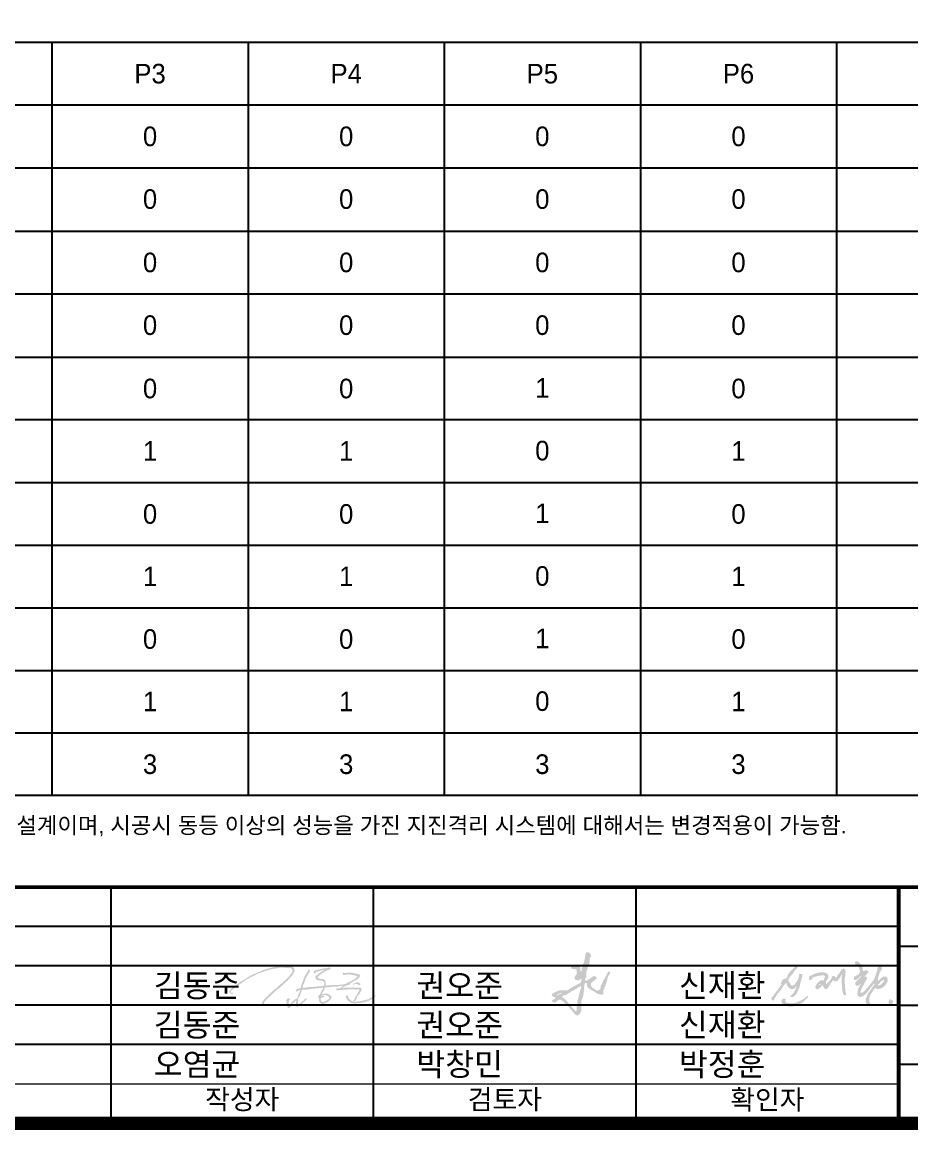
# Model space of a CAD drawing. Header units: feet. Extents: x 0 to 869311, y 0 to 616339.
# Drawn here: x 476236 to 612157, y 39075 to 208624 of the extents above; entities that cross this region are included whole.
import ezdxf
from ezdxf.enums import TextEntityAlignment as Align

# ---------------------------------------------------------------- set-up
doc = ezdxf.new("R2010")
doc.units = ezdxf.units.FT
doc.header["$LTSCALE"] = 5500
doc.header["$MEASUREMENT"] = 0
for name, color, linetype in [('CS-TABL-LIN1', 4, 'CONTINUOUS'), ('CS-TABL-LIN2', 1, 'CONTINUOUS'), ('CS-TABL-TEX2', 3, 'CONTINUOUS'), ('CX-BORD', 7, 'CONTINUOUS'), ('CX-BORD-LIN1', 4, 'CONTINUOUS'), ('CX-BORD-LIN2', 3, 'CONTINUOUS'), ('CX-BORD-TEX2', 7, 'CONTINUOUS'), ('CX-BORD-TEX3', 6, 'CONTINUOUS')]:
    doc.layers.add(name, color=color, linetype=linetype)
doc.styles.add('A_STANDARD', font='')
doc.styles.add('TB_TEXT', font='')
doc.styles.add('TB_WBTXT', font='')
doc.styles.add('TB_WMTXT', font='')
doc.styles.get('A_STANDARD').set_extended_font_data('Dotum')
doc.styles.get('TB_TEXT').set_extended_font_data('Dotum')
doc.styles.get('TB_WBTXT').set_extended_font_data('Dotum')
doc.styles.get('TB_WMTXT').set_extended_font_data('Dotum')

# ---------------------------------------------------------------- blocks, each defined once
blk = doc.blocks.new('CXBLKA1-KHC_C3')
at = {"layer": 'CX-BORD-TEX2'}
h = blk.add_hatch(color=256, dxfattribs=at)
h.paths.add_polyline_path([(1744.9, 129.4), (1744.51, 129.04), (1744.48, 128.8), (1744.83, 128.43), (1745.25, 128.17), (1745.56, 128.02), (1745.9, 127.73), (1746.43, 127.21), (1746.96, 126.7), (1747.24, 126.29), (1747.57, 125.79), (1748.2, 124.82), (1748.7, 124.45), (1749.23, 123.93), (1749.73, 123.31), (1750.06, 122.99), (1750.45, 122.53), (1750.85, 122.13), (1751, 121.87), (1751.28, 121.74), (1751.61, 121.69), (1751.72, 121.98), (1751.76, 122.53), (1751.72, 123.14), (1751.79, 123.69), (1751.94, 124.15), (1752.16, 124.5), (1752.24, 124.98), (1752.18, 126.24), (1752.18, 126.81), (1752.4, 127.62), (1752.64, 128.35), (1752.88, 129.35), (1752.97, 129.81), (1753.42, 131.47), (1753.58, 132.17), (1753.73, 132.83), (1753.89, 133.14), (1753.93, 133.84), (1753.94, 134.05), (1753.76, 134.23), (1753.26, 133.98), (1752.65, 133.61), (1751.98, 133.18), (1751.37, 132.72), (1750.82, 132.48), (1750.42, 132.17), (1750.03, 131.97), (1749.35, 131.73), (1748.84, 131.42), (1747.91, 130.75), (1747.65, 130.61), (1747.15, 130.36), (1746.59, 129.95), (1746.37, 129.83), (1745.54, 129.68), (1745.39, 129.61)], flags=16)
h.paths.add_polyline_path([(1743.28, 130.58), (1742.92, 130.42), (1742.36, 130.33), (1742.08, 129.99), (1742.09, 129.65), (1742.12, 129.49), (1742.68, 129.89), (1743.02, 130.17), (1743.47, 130.23), (1743.67, 130.31), (1743.92, 130.47), (1744.08, 130.54), (1744.33, 130.67), (1744.48, 130.83), (1744.09, 130.76), (1743.83, 130.73), (1743.65, 130.73), (1743.49, 130.69)], flags=16)
h.paths.add_polyline_path([(1743.76, 127.35), (1743.31, 127.53), (1742.63, 127.34), (1742.1, 126.9), (1741.51, 126.33), (1740.73, 125.99), (1740.01, 126.16), (1739.57, 126.53), (1739.41, 126.82), (1739.42, 127.01), (1740.02, 127.42), (1740.37, 127.65), (1740.86, 127.92), (1741.19, 128.24), (1741.21, 128.57), (1740.81, 128.74), (1739.68, 129.11), (1739.4, 129.69), (1739.35, 129.99), (1739.4, 130.31), (1740.18, 130.71), (1741.74, 131.49), (1742.3, 131.81), (1743.21, 132.07), (1743.72, 132.13), (1744.4, 132.11), (1745.34, 132.1), (1746.19, 132.07), (1747.05, 132.07), (1747.3, 132.15), (1748.16, 132.79), (1748.79, 133.21), (1749.5, 133.64), (1751.05, 134.45), (1752.07, 135.04), (1752.78, 135.5), (1753.3, 135.73), (1753.69, 135.82), (1753.96, 136.35), (1754.09, 136.95), (1754.09, 137.7), (1754.04, 137.99), (1753.75, 137.79), (1753.41, 137.47), (1753.09, 137.18), (1752.41, 137.12), (1751.54, 137.3), (1751, 137.53), (1750.86, 137.9), (1750.77, 138.38), (1750.89, 139.14), (1751.67, 140.01), (1751.79, 140.36), (1751.88, 140.79), (1751.84, 141.54), (1751.75, 142.5), (1751.51, 142.66), (1750.68, 142.69), (1749.38, 142.85), (1749, 143.51), (1749.02, 143.99), (1749.7, 144.31), (1750.48, 144.43), (1751.83, 144.41), (1752.84, 144.23), (1753.32, 144), (1753.56, 143.69), (1753.7, 142.97), (1753.67, 142.05), (1753.62, 141.59), (1753.81, 141.49), (1753.99, 141.56), (1754.26, 141.94), (1754.25, 142.36), (1754.24, 142.91), (1754.47, 143.49), (1754.68, 143.86), (1754.92, 145.08), (1755.47, 146.28), (1755.88, 148.11), (1755.98, 148.84), (1756.1, 149.36), (1756.15, 149.76), (1756.19, 150.34), (1756.29, 150.78), (1756.55, 151.11), (1757.09, 151.21), (1757.62, 151.11), (1758.32, 150.67), (1758.72, 150.22), (1758.87, 149.66), (1758.91, 149.01), (1758.4, 148.38), (1758.32, 148.15), (1758.27, 147.31), (1758.24, 146.6), (1758.2, 145.97), (1758.16, 145.28), (1757.89, 144.72), (1757.63, 144.13), (1757.4, 143.7), (1757.3, 142.77), (1756.84, 142.13), (1756.63, 141.48), (1756.53, 140.09), (1756.67, 139.54), (1756.56, 138.62), (1756.52, 138.35), (1756.11, 138.06), (1755.97, 137.66), (1756.07, 137.06), (1756.36, 136.91), (1756.81, 136.88), (1757.14, 137.26), (1757.57, 137.63), (1758.03, 137.7), (1758.3, 137.87), (1758.78, 138.28), (1760.14, 139.27), (1760.91, 139.17), (1761.69, 138.81), (1761.7, 138.39), (1761.77, 137.95), (1761.13, 137.33), (1760.48, 137), (1759.49, 136.1), (1759.13, 135.91), (1758.96, 135.62), (1758.98, 135.07), (1759.01, 134.79), (1759.14, 134.11), (1759.65, 133.36), (1760.55, 132.9), (1761.38, 132.25), (1762.01, 132.08), (1762.51, 132.02), (1763.37, 132.56), (1763.71, 133.09), (1763.84, 133.64), (1763.8, 134.04), (1764.06, 134.77), (1764.44, 135.44), (1764.77, 136.28), (1765.71, 138.01), (1766.18, 138.85), (1766.67, 139.64), (1767.24, 141.02), (1767.54, 141.4), (1767.94, 141.46), (1768.19, 141.44), (1768.46, 141.23), (1768.5, 140.83), (1768.47, 140.46), (1768.32, 140.17), (1767.99, 139.91), (1767.69, 139.46), (1767.46, 138.88), (1767.25, 138.37), (1767.04, 137.78), (1767.03, 137.25), (1767.01, 136.73), (1766.74, 136.13), (1766.61, 135.84), (1766.3, 135.16), (1766.24, 134.53), (1766.17, 134.2), (1765.74, 133.82), (1765.53, 132.83), (1765.44, 132.58), (1765.08, 132.33), (1765.02, 131.64), (1765.19, 130.53), (1765.02, 130.24), (1764.62, 129.96), (1763.9, 129.98), (1762.29, 130.38), (1761.62, 130.78), (1761, 131.21), (1759.6, 132.08), (1759.07, 132.32), (1758.58, 132.67), (1757.91, 133.13), (1757.44, 133.41), (1757.17, 133.84), (1756.78, 134.67), (1756.91, 135.18), (1756.94, 135.47), (1756.82, 135.62), (1756.46, 135.81), (1755.94, 135.65), (1755.71, 135.22), (1755.69, 134.65), (1755.59, 134.07), (1755.52, 133.45), (1755.55, 132.72), (1755.46, 131.95), (1755.37, 131.63), (1755.33, 131.47), (1755.14, 129.78), (1754.89, 128.71), (1754.68, 128.09), (1754.36, 127.82), (1754.16, 126.88), (1754.14, 125.66), (1754.12, 124.68), (1754.14, 123.96), (1754.18, 122.84), (1754.08, 122), (1753.81, 121.12), (1753.53, 120.64), (1752.89, 119.9), (1752.12, 119.49), (1751.55, 119.59), (1751.27, 119.77), (1750.8, 120.33), (1750.43, 120.72), (1750.15, 121.06), (1749.41, 122.12), (1748.95, 122.53), (1748.13, 123.48), (1746.39, 125.23), (1746.04, 125.48), (1745.46, 126.19), (1745.28, 126.43), (1744.88, 126.68), (1744.63, 126.82), (1744.5, 126.92)])
h = blk.add_hatch(color=256, dxfattribs=at)
h.paths.add_polyline_path([(1636.61, 128.1), (1636.51, 128.55), (1636.41, 129.09), (1636.48, 129.43), (1637.09, 129.64), (1637.47, 129.41), (1637.53, 129.02), (1637.6, 128.59), (1637.69, 128.25), (1637.99, 127.88), (1638.34, 127.61), (1639.07, 127.01), (1639.51, 126.7), (1639.75, 126.59), (1640.26, 126.46), (1641.5, 126.47), (1642.86, 126.62), (1643.33, 126.69), (1643.58, 126.73), (1643.89, 126.79), (1646.15, 127.26), (1646.6, 127.41), (1647.19, 127.54), (1647.58, 127.67), (1648.01, 127.89), (1649.22, 128.63), (1650.12, 128.95), (1650.45, 129.25), (1650.82, 129.5), (1651.03, 129.77), (1651.25, 129.46), (1651.19, 129.09), (1651.04, 128.85), (1650.79, 128.62), (1650.18, 128.24), (1649.85, 128.01), (1649.52, 127.76), (1649.19, 127.56), (1648.92, 127.44), (1647.49, 126.71), (1646.96, 126.59), (1646.52, 126.39), (1646.22, 126.33), (1645.39, 126.12), (1644.12, 125.85), (1643.27, 125.84), (1641.87, 125.7), (1641.37, 125.65), (1640.92, 125.62), (1640.65, 125.59), (1640.42, 125.59), (1639.9, 125.67), (1639.56, 125.76), (1639.15, 125.88), (1638.94, 125.99), (1638.06, 126.51), (1637.76, 126.76), (1637.48, 126.99), (1637.19, 127.19), (1637.12, 127.37), (1637.04, 127.5), (1636.97, 127.62), (1636.87, 127.73), (1636.82, 127.79), (1636.78, 127.84)])
h.paths.add_polyline_path([(1639.93, 135.17), (1639.95, 135.01), (1640.3, 134.93), (1640.56, 135.04), (1640.67, 135.15), (1640.93, 135.22), (1641.39, 135.41), (1641.88, 135.33), (1642.48, 134.96), (1643.07, 134.81), (1643.5, 134.64), (1643.66, 134.83), (1643.65, 135.55), (1643.31, 135.75), (1642.61, 136.08), (1642.28, 136.23), (1641.95, 136.27), (1641.67, 136.18), (1641.5, 136.02), (1641.35, 135.86), (1641.14, 135.74), (1640.77, 135.65), (1640.4, 135.57), (1640.28, 135.59), (1640.08, 135.54)], flags=17)
h.paths.add_polyline_path([(1624.07, 128.31), (1623.84, 127.68), (1623.95, 127.04), (1624.08, 126.73), (1624.29, 126.54), (1624.67, 126.35), (1625.02, 126.31), (1625.72, 126.52), (1626.2, 126.82), (1627.22, 127.31), (1627.77, 127.67), (1628.13, 127.92), (1628.29, 128.17), (1628.03, 128.67), (1627.91, 128.91), (1627.58, 129.21), (1627.22, 129.44), (1626.72, 129.64), (1626.26, 129.72), (1625.77, 129.74), (1625.29, 129.7), (1624.57, 129.56), (1624.39, 129.45), (1624.22, 129.29), (1624.41, 129.19), (1625.03, 129.29), (1625.39, 129.28), (1625.64, 129.03), (1625.39, 128.71), (1624.78, 128.61), (1624.54, 128.54), (1624.32, 128.54), (1624.18, 128.48)], flags=16)
h.paths.add_polyline_path([(1611.68, 131.58), (1611.44, 131.72), (1611.34, 131.97), (1611.41, 132.19), (1611.59, 132.46), (1611.7, 132.66), (1611.95, 132.73), (1612.34, 132.86), (1612.43, 132.9), (1613.12, 133.04), (1613.41, 133.08), (1613.52, 133.08), (1613.62, 133.16), (1613.76, 133.35), (1613.89, 133.67), (1613.99, 134.05), (1614.21, 134.7), (1614.24, 134.96), (1614.64, 136.1), (1614.98, 136.86), (1615.06, 137.15), (1615.15, 137.48), (1615.36, 137.83), (1615.64, 138.67), (1616.1, 139.6), (1616.27, 139.91), (1616.51, 140.24), (1616.68, 140.44), (1617.15, 141.19), (1617.36, 141.61), (1617.46, 141.95), (1617.56, 142.17), (1617.7, 142.44), (1617.87, 142.61), (1618.03, 142.62), (1618.35, 142.39), (1618.48, 142.03), (1618.52, 141.8), (1618.44, 141.54), (1618.25, 141.35), (1618.05, 141.09), (1618, 140.84), (1617.74, 140.43), (1617.45, 140.03), (1617.38, 139.92), (1616.98, 139.16), (1616.74, 138.73), (1616.61, 138.47), (1616.37, 138.11), (1616.21, 137.86), (1616.19, 137.26), (1616.01, 137.04), (1615.88, 136.68), (1615.84, 136.46), (1615.74, 136.27), (1615.6, 135.99), (1615.55, 135.54), (1615.14, 134.91), (1615.06, 134.7), (1615.01, 134.45), (1614.91, 134.06), (1614.88, 133.8), (1614.83, 133.61), (1614.75, 133.44), (1614.8, 133.34), (1615.01, 133.37), (1615.58, 133.43), (1616.29, 133.41), (1616.57, 133.48), (1616.84, 133.56), (1617.23, 133.64), (1617.42, 133.64), (1617.97, 133.74), (1618.3, 133.73), (1618.64, 133.75), (1620.29, 133.84), (1620.93, 133.89), (1621.7, 133.94), (1622.36, 134.13), (1622.66, 134.13), (1624.07, 134.21), (1624.77, 134.27), (1625.13, 134.26), (1625.29, 134.31), (1625.38, 134.4), (1625.48, 134.7), (1625.58, 134.9), (1625.61, 134.99), (1625.74, 135.64), (1625.71, 135.9), (1625.61, 136.05), (1625.5, 136.27), (1625.28, 136.46), (1625.04, 136.64), (1624.72, 136.83), (1624.46, 136.92), (1624.2, 136.97), (1623.96, 137), (1623.38, 137.07), (1623.09, 137.04), (1622.65, 137.15), (1621.94, 137.4), (1621.62, 137.62), (1621.4, 137.91), (1621.21, 138.24), (1621.09, 138.61), (1621.19, 138.91), (1621.38, 139.33), (1621.54, 139.5), (1621.71, 139.58), (1622.32, 140.01), (1622.71, 140.3), (1622.95, 140.55), (1623.89, 141.2), (1624.11, 141.32), (1624.67, 141.63), (1624.87, 141.75), (1625.11, 141.91), (1625.36, 141.97), (1625.55, 142.13), (1625.74, 142.26), (1625.79, 142.31), (1625.65, 142.34), (1625.24, 142.26), (1624.86, 142.16), (1624.51, 142.14), (1624.12, 142.08), (1623.8, 142.04), (1623.52, 141.91), (1623.28, 141.82), (1622.93, 141.73), (1622.74, 141.66), (1622, 141.46), (1621.67, 141.32), (1621.48, 141.24), (1621.23, 140.94), (1621.19, 140.71), (1621.21, 140.55), (1621.12, 140.49), (1620.92, 140.52), (1620.71, 140.63), (1620.4, 140.92), (1620.31, 141.23), (1620.33, 141.52), (1620.45, 141.76), (1620.6, 141.94), (1620.86, 142.08), (1621.24, 142.14), (1621.47, 142.2), (1621.93, 142.25), (1622.37, 142.4), (1622.64, 142.49), (1622.86, 142.56), (1623.88, 142.8), (1624.38, 142.89), (1624.89, 143.01), (1625.25, 143.07), (1625.54, 143.1), (1626.75, 143.22), (1627.09, 143.28), (1627.51, 143.37), (1627.9, 143.5), (1628.26, 143.55), (1628.48, 143.56), (1628.85, 143.28), (1628.86, 142.94), (1628.7, 142.72), (1628.5, 142.72), (1628.35, 142.63), (1628.39, 142.5), (1628.34, 142.43), (1627.98, 142.3), (1627.71, 142.31), (1627.34, 142.23), (1627.12, 142.16), (1626.89, 142.03), (1626.46, 141.9), (1626.18, 141.74), (1625.76, 141.4), (1625.5, 141.23), (1625.24, 141.08), (1625, 140.91), (1624.49, 140.61), (1624.28, 140.44), (1623.97, 140.21), (1623.63, 140.02), (1623.36, 139.83), (1623.04, 139.45), (1622.61, 139.09), (1622.47, 138.96), (1622.31, 138.78), (1622.33, 138.38), (1622.8, 138.07), (1623.07, 138.02), (1623.4, 137.99), (1623.84, 137.88), (1624.63, 137.73), (1624.91, 137.73), (1625.24, 137.68), (1625.66, 137.32), (1625.93, 137.02), (1626.03, 136.82), (1626.13, 136.58), (1626.34, 136.4), (1626.39, 136.07), (1626.4, 135.8), (1626.38, 135.31), (1626.39, 135.02), (1626.36, 134.73), (1626.33, 134.59), (1626.42, 134.52), (1626.74, 134.48), (1627.34, 134.59), (1628.23, 134.57), (1628.48, 134.61), (1628.76, 134.66), (1629.1, 134.7), (1630.21, 134.74), (1630.65, 134.75), (1631.4, 134.83), (1631.71, 134.83), (1632.07, 134.8), (1633.82, 134.92), (1634.33, 135.01), (1634.81, 135.16), (1635.1, 135.19), (1635.44, 135.19), (1635.8, 135.22), (1636.05, 135.24), (1636.56, 135.48), (1637.04, 135.79), (1637.98, 136.24), (1638.14, 136.31), (1638.42, 136.39), (1639.16, 136.81), (1639.4, 137.03), (1640.08, 137.37), (1640.36, 137.5), (1640.73, 137.83), (1640.98, 137.93), (1641.27, 138.09), (1641.37, 138.17), (1641.55, 138.4), (1641.76, 138.62), (1641.93, 138.74), (1642.27, 139.03), (1642.21, 139.23), (1642.1, 139.36), (1641.97, 139.44), (1641.71, 139.48), (1641.26, 139.49), (1640.62, 139.66), (1640.16, 139.75), (1639.56, 139.86), (1639, 139.98), (1638.31, 140.06), (1637.79, 140.13), (1637.33, 140.07), (1637.14, 140.01), (1636.82, 140.01), (1636.34, 139.95), (1635.95, 139.9), (1635.66, 139.83), (1635.46, 139.77), (1635.18, 139.75), (1634.96, 139.87), (1634.91, 140.16), (1634.97, 140.31), (1634.74, 140.63), (1635.06, 140.96), (1635.22, 140.99), (1635.43, 140.96), (1635.66, 140.82), (1635.84, 140.76), (1636.38, 140.8), (1637.05, 140.85), (1637.43, 140.91), (1637.86, 140.95), (1638.95, 140.98), (1639.6, 140.84), (1640.06, 140.81), (1640.47, 140.7), (1641.08, 140.51), (1641.79, 140.41), (1642.21, 140.33), (1642.72, 140.22), (1643.19, 139.96), (1643.45, 139.69), (1643.48, 139.42), (1643.45, 139.12), (1643.24, 138.81), (1642.96, 138.42), (1642.78, 138.19), (1642.6, 138.04), (1642.25, 137.79), (1641.66, 137.37), (1641.43, 137.17), (1641.11, 137.02), (1640.82, 136.92), (1640.36, 136.67), (1640.07, 136.48), (1639.11, 135.95), (1638.76, 135.78), (1638.6, 135.54), (1638.5, 135.36), (1638.32, 135.1), (1638.15, 134.89), (1638.01, 134.84), (1637.81, 134.74), (1637.27, 134.68), (1636.97, 134.61), (1636.54, 134.45), (1636.34, 134.34), (1636.02, 134.16), (1635.96, 134.17), (1635.42, 133.96), (1635.23, 133.81), (1635, 133.72), (1634.83, 133.57), (1634.82, 133.4), (1635.25, 133.33), (1636.12, 133.48), (1636.54, 133.51), (1636.92, 133.52), (1637.28, 133.53), (1637.62, 133.53), (1638.84, 133.47), (1639.53, 133.55), (1639.64, 133.57), (1640, 133.51), (1641.23, 133.49), (1642.01, 133.45), (1642.35, 133.44), (1642.92, 133.43), (1643.31, 133.47), (1643.6, 133.5), (1643.89, 133.33), (1644.24, 133.04), (1644.34, 132.84), (1644.32, 132.54), (1644.21, 132.25), (1644.11, 132.08), (1644.1, 131.91), (1643.94, 131.71), (1643.24, 130.52), (1642.96, 130.15), (1642.68, 129.79), (1642.38, 129.47), (1642.11, 129.03), (1641.95, 128.8), (1641.95, 128.53), (1641.86, 128.17), (1641.72, 127.91), (1641.54, 127.6), (1641.45, 127.23), (1641.13, 126.96), (1640.84, 126.82), (1640.56, 126.69), (1640.37, 126.66), (1640.2, 126.64), (1640.04, 126.77), (1640.02, 126.95), (1640.34, 127.19), (1640.53, 127.33), (1640.64, 127.54), (1640.7, 127.7), (1640.79, 127.88), (1641.2, 128.83), (1641.59, 129.34), (1641.75, 129.64), (1641.87, 129.94), (1642.11, 130.28), (1642.44, 130.82), (1642.91, 131.61), (1643.13, 131.99), (1643.14, 132.19), (1643.1, 132.37), (1642.99, 132.53), (1642.67, 132.58), (1642.32, 132.55), (1641.82, 132.53), (1641.3, 132.54), (1639.57, 132.7), (1639.14, 132.69), (1638.74, 132.68), (1638.24, 132.64), (1637.98, 132.59), (1637.75, 132.59), (1637.39, 132.54), (1637.14, 132.54), (1636.91, 132.52), (1636.57, 132.51), (1635.38, 132.44), (1634.97, 132.4), (1634.73, 132.39), (1633.7, 132.28), (1632.95, 132.22), (1632.53, 132.17), (1632.32, 132.07), (1632.12, 132.01), (1631.78, 132.21), (1631.57, 132.46), (1631.59, 132.64), (1631.7, 132.88), (1631.83, 132.99), (1632.17, 133.02), (1632.32, 133.12), (1632.78, 133.18), (1633.27, 133.15), (1633.61, 133.2), (1633.9, 133.25), (1634.02, 133.37), (1634.3, 133.8), (1634.45, 134.04), (1634.63, 134.15), (1634.99, 134.3), (1635.15, 134.41), (1635.16, 134.56), (1634.71, 134.45), (1634.52, 134.4), (1634.15, 134.32), (1633.82, 134.27), (1633.52, 134.23), (1632.62, 134.11), (1632.18, 134.05), (1631.87, 133.96), (1630.37, 133.88), (1629.92, 133.92), (1629.44, 133.86), (1628.98, 133.8), (1628.63, 133.76), (1627.56, 133.67), (1626.84, 133.59), (1626.51, 133.64), (1626.33, 133.61), (1626.06, 133.51), (1625.75, 132.96), (1625.5, 132.2), (1625.48, 132.06), (1625.23, 131.7), (1625.01, 131.46), (1624.67, 130.97), (1624.71, 130.77), (1624.72, 130.63), (1624.53, 130.33), (1624.48, 130.2), (1624.67, 130.16), (1625.14, 130.31), (1625.61, 130.41), (1626.03, 130.41), (1626.56, 130.4), (1626.96, 130.39), (1627.36, 130.38), (1627.68, 130.19), (1628.3, 129.85), (1628.59, 129.61), (1628.98, 129.29), (1629.11, 129.07), (1629.25, 128.73), (1629.27, 128.4), (1629.07, 128.03), (1628.92, 127.8), (1628.63, 127.38), (1628.47, 127.16), (1628.28, 127.08), (1627.83, 126.7), (1627.08, 126.18), (1626.67, 125.98), (1626.29, 125.83), (1625.7, 125.53), (1625.25, 125.38), (1624.76, 125.29), (1624.34, 125.34), (1624.12, 125.5), (1623.69, 125.82), (1623.35, 126.06), (1623.27, 126.27), (1623.19, 126.46), (1623.12, 126.74), (1623.08, 126.94), (1623.06, 127.26), (1622.96, 128.09), (1622.96, 128.4), (1622.8, 128.53), (1622.61, 128.59), (1622.52, 128.88), (1622.54, 129.1), (1622.92, 129.66), (1623.23, 129.82), (1623.5, 130.07), (1623.65, 130.41), (1623.66, 130.57), (1624.03, 131.36), (1624.15, 131.68), (1624.5, 132.15), (1624.71, 132.47), (1624.86, 132.74), (1624.99, 132.85), (1625.08, 133.08), (1624.98, 133.23), (1624.98, 133.43), (1624.82, 133.47), (1624.47, 133.37), (1624.05, 133.29), (1623.67, 133.23), (1622.82, 133.21), (1622.4, 133.16), (1620.45, 133), (1620.12, 133), (1618.17, 132.68), (1617.44, 132.58), (1616.88, 132.54), (1616.36, 132.47), (1615.42, 132.4), (1614.92, 132.43), (1614.29, 132.4), (1614.28, 131.97), (1614.23, 131.74), (1614.16, 131.53), (1614.11, 131.12), (1613.96, 130.82), (1613.72, 130.18), (1613.62, 129.77), (1613.54, 129.48), (1613.38, 129.23), (1613.03, 128.8), (1612.87, 128.49), (1612.6, 128.17), (1612.48, 128.02), (1612.4, 127.85), (1612.65, 127.3), (1612.63, 127), (1612.52, 126.6), (1612.47, 126.29), (1612.45, 125.94), (1612.44, 125.71), (1612.44, 125.51), (1612.5, 125.21), (1612.65, 125.19), (1612.96, 125.35), (1613.36, 125.56), (1614.01, 125.98), (1614.33, 126.27), (1614.61, 126.47), (1615.36, 127.1), (1615.54, 127.34), (1615.89, 127.75), (1616.61, 128.13), (1616.81, 128.01), (1616.94, 127.85), (1616.84, 127.61), (1616.58, 127.4), (1616.39, 127.17), (1616.09, 126.83), (1615.79, 126.59), (1615.44, 126.32), (1615.22, 126.1), (1615.01, 125.87), (1614.79, 125.63), (1613.36, 124.52), (1612.81, 124.21), (1612.62, 124.06), (1612.31, 123.96), (1611.94, 123.9), (1611.78, 123.95), (1611.55, 124.16), (1611.42, 124.36), (1611.44, 124.58), (1611.57, 125.05), (1611.53, 125.39), (1611.53, 125.67), (1611.56, 125.97), (1611.53, 126.28), (1611.64, 126.72), (1611.58, 126.91), (1611.48, 127.01), (1611.37, 126.85), (1611.25, 126.62), (1611.03, 126.4), (1610.85, 126.36), (1610.29, 125.92), (1610.06, 125.62), (1609.84, 125.35), (1609.14, 124.13), (1608.75, 123.75), (1608.27, 123.42), (1607.82, 123.3), (1607.53, 123.38), (1607.3, 123.66), (1607.2, 124.07), (1607.08, 124.48), (1606.92, 125.06), (1606.72, 126.56), (1606.72, 127.02), (1606.78, 127.4), (1607.06, 127.83), (1607.32, 128.02), (1607.55, 128.06), (1607.74, 127.99), (1607.88, 128.09), (1608.15, 128.15), (1608.47, 127.81), (1608.49, 127.58), (1608.25, 127.3), (1608.02, 127.06), (1607.89, 126.78), (1607.82, 126.42), (1607.81, 126.11), (1607.89, 125.32), (1607.87, 124.97), (1608, 124.57), (1608.24, 124.52), (1608.46, 124.75), (1608.6, 125.09), (1608.85, 125.46), (1609.76, 126.63), (1610.22, 126.98), (1610.48, 127.18), (1611.06, 127.63), (1611.42, 127.8), (1611.88, 128.02), (1611.97, 128.1), (1612.16, 128.35), (1612.42, 128.72), (1612.4, 128.87), (1612.33, 129.11), (1612.69, 129.68), (1612.72, 129.97), (1612.9, 130.41), (1613.01, 130.66), (1613.14, 130.92), (1613.26, 131.19), (1613.54, 131.89), (1613.65, 132.15), (1613.51, 132.29), (1613.33, 132.23), (1612.97, 132.11), (1612.68, 132.05), (1612.43, 131.99), (1612.03, 131.63), (1611.98, 131.55), (1611.89, 131.49)])
h.paths.add_polyline_path([(1579.51, 130.2), (1579.04, 130.37), (1578.62, 130.68), (1578.51, 130.78), (1578.37, 130.88), (1578.15, 131.36), (1578.23, 131.6), (1578.49, 132.05), (1579.18, 133.03), (1579.39, 133.24), (1579.79, 133.63), (1580.41, 134.01), (1580.75, 134.33), (1581.12, 134.61), (1581.43, 134.74), (1581.82, 134.97), (1582.15, 135.28), (1583.17, 135.93), (1583.77, 136.39), (1584.09, 136.63), (1584.63, 136.92), (1584.98, 137.13), (1585.18, 137.22), (1585.4, 137.36), (1586.46, 138), (1586.86, 138.25), (1587.41, 138.6), (1587.88, 138.89), (1588.41, 139.29), (1588.85, 139.54), (1589.26, 139.71), (1590.84, 140.43), (1591.24, 140.61), (1591.55, 140.72), (1591.95, 140.82), (1592.47, 141.2), (1593.11, 141.34), (1594.36, 141.85), (1595.31, 142.35), (1595.69, 142.4), (1597.05, 142.89), (1598.32, 143.2), (1598.71, 143.33), (1600.11, 143.72), (1600.72, 143.82), (1601.11, 143.87), (1602.9, 144.15), (1604.02, 144.24), (1604.56, 144.27), (1606.1, 144.32), (1606.5, 144.29), (1607.19, 144.25), (1607.7, 144.21), (1608.83, 144.15), (1609.17, 144.03), (1609.47, 143.91), (1609.77, 143.86), (1610.21, 143.49), (1610.43, 143.24), (1610.59, 142.92), (1610.71, 142.6), (1610.82, 141.86), (1610.69, 141.41), (1610.23, 140.52), (1610.08, 140.38), (1609.16, 138.98), (1608.85, 138.68), (1608.61, 138.39), (1608.38, 138.13), (1608.14, 138.03), (1607.98, 137.85), (1607.83, 137.63), (1607.6, 137.34), (1607.39, 137.05), (1607.19, 136.84), (1606.83, 136.68), (1606.05, 136.01), (1605.71, 135.57), (1605.46, 135.31), (1605.13, 135.11), (1604.66, 134.6), (1604.42, 134.41), (1603.27, 133.37), (1602.04, 132.48), (1601.49, 132.07), (1601.29, 131.79), (1600.99, 131.54), (1600.53, 131.08), (1600.32, 130.87), (1600.15, 130.71), (1599.32, 130), (1598.52, 129.23), (1597.85, 128.51), (1597.59, 128.26), (1597.38, 128.07), (1597.21, 127.87), (1597.05, 127.69), (1596.7, 127.55), (1596.09, 126.74), (1595.66, 126.17), (1595.45, 125.84), (1595.46, 125.65), (1595.5, 125.47), (1595.5, 125.35), (1595.37, 125.16), (1595.06, 125.06), (1594.82, 125.15), (1594.43, 125.58), (1594.55, 126.03), (1594.72, 126.39), (1595.28, 127.21), (1595.51, 127.57), (1595.66, 127.79), (1595.92, 127.96), (1596.14, 128.17), (1596.31, 128.41), (1596.8, 128.82), (1597.26, 129.32), (1597.7, 129.9), (1598.16, 130.17), (1598.75, 130.82), (1599.12, 131.06), (1599.48, 131.36), (1599.81, 131.67), (1600.27, 132.15), (1602.2, 133.61), (1602.87, 134.48), (1603.47, 134.89), (1603.72, 135.2), (1604.05, 135.43), (1604.61, 135.72), (1604.96, 136.08), (1605.26, 136.43), (1605.74, 136.86), (1607.01, 138.12), (1607.93, 139), (1608.43, 139.66), (1608.87, 140.23), (1609.16, 140.63), (1609.4, 140.97), (1609.59, 141.31), (1609.71, 141.6), (1609.75, 141.79), (1609.78, 142.13), (1609.8, 142.38), (1609.69, 142.57), (1609.42, 142.79), (1608.59, 143.32), (1608.06, 143.34), (1607.72, 143.37), (1607.35, 143.36), (1606.8, 143.35), (1606.3, 143.32), (1605.95, 143.35), (1605.5, 143.42), (1605.11, 143.43), (1604.9, 143.44), (1602.97, 143.38), (1602.52, 143.31), (1601.32, 142.94), (1600.48, 142.93), (1599.6, 142.76), (1599.27, 142.69), (1597.94, 142.4), (1597.29, 142.1), (1596.72, 141.97), (1595.91, 141.74), (1595.67, 141.63), (1594.99, 141.32), (1594.6, 141.26), (1594.26, 141.12), (1593.36, 140.79), (1592.84, 140.69), (1592.28, 140.48), (1591.9, 140.25), (1591.23, 139.86), (1590.98, 139.64), (1590.5, 139.36), (1590.15, 139.23), (1589.25, 138.91), (1588.87, 138.73), (1588.37, 138.41), (1587.92, 138.12), (1587.58, 137.92), (1587.24, 137.79), (1586.92, 137.66), (1585.95, 136.97), (1585.57, 136.73), (1585.27, 136.53), (1585.01, 136.35), (1584.5, 135.91), (1584.23, 135.68), (1584.02, 135.56), (1583.79, 135.41), (1583.33, 135.22), (1583.04, 134.93), (1582.76, 134.66), (1582.45, 134.5), (1582.05, 134.34), (1581.67, 134.07), (1581.41, 133.88), (1581.03, 133.5), (1580.7, 133.1), (1580.37, 133), (1580.18, 132.85), (1579.83, 132.56), (1579.49, 132.26), (1579.13, 131.94), (1578.95, 131.71), (1578.83, 131.49), (1578.84, 131.37), (1578.88, 131.11), (1579.04, 130.94), (1579.27, 130.82), (1579.43, 130.9), (1579.78, 130.96), (1579.96, 130.81), (1580.08, 130.56), (1580, 130.38), (1579.83, 130.3), (1579.7, 130.25)])
h = blk.add_hatch(color=256, dxfattribs=at)
h.paths.add_polyline_path([(1908.09, 127.4), (1907.91, 126.79), (1907.76, 126.28), (1907.58, 125.88), (1908, 125.42), (1908.72, 125.29), (1909.57, 125.41), (1909.97, 126.05), (1909.87, 126.74), (1909.4, 127.25), (1908.67, 127.58), (1908.25, 127.65)])
h.paths.add_polyline_path([(1903.42, 135.97), (1903.07, 135.58), (1902.75, 135.31), (1902.54, 135.17), (1902.44, 134.76), (1902.64, 134.51), (1903, 134.56), (1903.41, 134.83), (1903.58, 134.88), (1903.89, 134.97), (1904.17, 135.32), (1904.47, 135.63), (1904.79, 135.95), (1905.16, 136.39), (1905.37, 136.63), (1905.49, 136.96), (1905.37, 137.21), (1905.05, 137.28), (1904.74, 137.11), (1904.46, 136.88), (1904.16, 136.72), (1903.82, 136.55), (1903.67, 136.36), (1903.53, 136.21)], flags=16)
h.paths.add_polyline_path([(1892.8, 146.1), (1892.61, 146.37), (1892.18, 146.7), (1891.92, 146.75), (1891.59, 146.69), (1891.08, 146.58), (1891.02, 146.36), (1890.96, 146.03), (1890.99, 145.42), (1891.02, 144.99), (1891.5, 144.7), (1891.89, 144.52), (1892.13, 144.37), (1892.39, 144.19), (1892.66, 143.96), (1892.84, 143.45), (1893.01, 143.11), (1893.19, 142.55), (1893.38, 141.65), (1893.32, 141.33), (1893.31, 141.07), (1893.14, 140.86), (1892.95, 140.61), (1892.59, 140.1), (1892.28, 139.81), (1892, 139.66), (1891.63, 139.54), (1891.34, 139.36), (1891.14, 139.18), (1890.65, 139.01), (1890.51, 138.94), (1890.39, 138.53), (1890.39, 138.23), (1890.41, 137.48), (1890.78, 137.23), (1890.94, 137.23), (1891.5, 137.29), (1891.81, 137.48), (1892.01, 137.63), (1892.26, 137.89), (1892.51, 138.13), (1892.8, 138.34), (1893.02, 138.6), (1893.15, 138.84), (1893.65, 139.12), (1893.83, 139.12), (1893.83, 138.84), (1893.5, 138.54), (1893.3, 138.36), (1892.94, 138.17), (1892.86, 137.83), (1892.65, 137.58), (1892.42, 137.44), (1892.3, 137.27), (1891.99, 136.94), (1891.1, 136.14), (1891.02, 135.89), (1891.01, 135.51), (1891.14, 134.93), (1891.29, 134.74), (1891.64, 134.54), (1892.04, 134.43), (1892.48, 134.45), (1892.89, 134.65), (1893.1, 134.87), (1893.31, 135.11), (1893.45, 135.26), (1893.67, 135.3), (1893.68, 134.99), (1893.56, 134.73), (1893.26, 134.43), (1893.08, 134.01), (1892.88, 133.78), (1892.72, 133.49), (1892.64, 133.15), (1892.59, 132.9), (1892.49, 132.63), (1892.42, 132.31), (1892.39, 132.07), (1892.34, 131.82), (1892.25, 131.33), (1892.12, 130.9), (1892.05, 130.65), (1892.2, 129.82), (1892.35, 129.52), (1892.62, 129.16), (1893, 128.96), (1893.22, 128.84), (1893.6, 128.86), (1894.25, 128.97), (1894.62, 129.08), (1895.04, 129.28), (1895.47, 129.63), (1896.08, 130.11), (1896.48, 130.53), (1896.79, 130.9), (1897.01, 131.17), (1897.31, 131.55), (1897.7, 132.07), (1897.94, 132.39), (1898.24, 132.75), (1898.51, 133.1), (1898.75, 133.51), (1898.99, 133.74), (1899.49, 134.45), (1899.71, 134.67), (1899.88, 134.83), (1900.07, 135.15), (1900.17, 135.37), (1900.24, 135.55), (1900.37, 135.54), (1900.66, 135.25), (1900.66, 135.03), (1900.61, 134.84), (1900.39, 134.69), (1899.97, 134.3), (1899.78, 133.86), (1899.02, 132.83), (1898.83, 132.49), (1898.43, 131.9), (1898.26, 131.65), (1897.77, 131.09), (1897.3, 130.46), (1897.14, 130.12), (1897.02, 129.61), (1896.92, 129.31), (1896.6, 128.69), (1896.49, 128.23), (1896.33, 127.84), (1896.29, 127.36), (1896.3, 126.56), (1896.44, 126.08), (1896.52, 125.8), (1896.9, 125.23), (1897.15, 124.82), (1897.55, 124.54), (1897.85, 124.48), (1898.32, 124.47), (1898.94, 124.48), (1899.16, 124.68), (1899.11, 125.05), (1898.92, 125.3), (1898.43, 125.63), (1898.17, 125.95), (1898, 126.47), (1897.99, 127.39), (1897.99, 127.87), (1898.12, 128.52), (1898.29, 128.98), (1898.71, 130.04), (1899.05, 130.55), (1899.53, 131.29), (1900.18, 132.38), (1900.57, 132.88), (1900.85, 133.11), (1901.01, 133.26), (1901.18, 133.31), (1901.41, 133.24), (1901.54, 133.02), (1901.69, 132.92), (1902.62, 132.75), (1903.11, 132.91), (1904.21, 133.19), (1904.78, 133.61), (1905.62, 134.24), (1906, 134.59), (1906.41, 135.27), (1906.63, 135.73), (1907.03, 136.29), (1907.25, 136.82), (1907.21, 137.66), (1907.13, 138.07), (1906.91, 138.55), (1906.61, 138.85), (1906.27, 138.98), (1905.47, 138.99), (1904.99, 138.94), (1904.46, 138.68), (1903.96, 138.17), (1903.07, 137.43), (1902.75, 137.12), (1902.51, 137.01), (1902.37, 137.04), (1902.3, 137.5), (1902.36, 137.92), (1902.45, 138.3), (1902.59, 139.13), (1902.91, 140.02), (1903.38, 141.24), (1903.58, 141.54), (1903.83, 141.95), (1904.13, 142.36), (1904.36, 142.65), (1904.34, 143.25), (1904.26, 143.65), (1904.01, 143.9), (1903.19, 144.1), (1902.78, 143.99), (1902.48, 143.79), (1902.19, 143.27), (1902.12, 142.94), (1902.08, 142.45), (1902.02, 142.02), (1901.69, 141.1), (1901.52, 140.6), (1901.32, 140.02), (1901.16, 139.58), (1900.97, 138.85), (1900.81, 138.58), (1900.43, 137.64), (1899.43, 136.25), (1899.11, 135.89), (1898.81, 135.48), (1897.81, 134.21), (1897.24, 133.59), (1896.92, 133.2), (1896.64, 132.91), (1896.23, 132.38), (1895.9, 132), (1895.57, 131.67), (1895.17, 131.3), (1894.76, 131.08), (1894.18, 130.89), (1893.87, 130.88), (1893.58, 131.22), (1893.56, 131.5), (1893.8, 131.84), (1893.94, 132.23), (1894.09, 132.88), (1894.53, 133.74), (1894.79, 134.25), (1895.07, 134.68), (1895.32, 135.09), (1895.52, 135.54), (1895.79, 136.04), (1896.17, 136.6), (1896.34, 136.99), (1896.53, 137.34), (1896.74, 137.64), (1896.93, 138.31), (1896.83, 138.71), (1896.54, 138.88), (1896.02, 138.92), (1895.64, 139.06), (1895.65, 139.19), (1896.22, 139.53), (1896.58, 139.89), (1896.73, 140.14), (1896.89, 140.43), (1897.25, 140.63), (1897.48, 140.9), (1897.53, 141.53), (1897.18, 141.98), (1896.72, 142.05), (1896.15, 142.08), (1895.69, 141.88), (1895.06, 141.72), (1894.75, 142.04), (1894.75, 142.59), (1894.72, 143.46), (1894.07, 144.85), (1893.79, 145.18), (1893.58, 145.53), (1893.25, 145.8), (1892.95, 146.04)])
h.paths.add_polyline_path([(1873.65, 135.39), (1873.03, 134.98), (1872.81, 134.85), (1872.65, 134.71), (1872.69, 134.57), (1872.81, 134.54), (1873.08, 134.7), (1873.35, 134.74), (1873.55, 134.88), (1873.71, 135), (1873.74, 135.12), (1873.74, 135.25), (1873.74, 135.31)], flags=16)
h.paths.add_polyline_path([(1867.98, 138.85), (1867.84, 138.41), (1867.84, 138.06), (1867.89, 137.63), (1868.09, 137.48), (1868.56, 137.25), (1868.98, 137.31), (1869.17, 137.62), (1869.46, 138.03), (1869.73, 138.38), (1870.08, 138.61), (1870.72, 138.87), (1871.6, 139.1), (1872.06, 139.3), (1873.2, 139.48), (1873.98, 139.53), (1874.3, 139.58), (1875.15, 139.65), (1875.54, 139.43), (1875.78, 139.26), (1875.85, 139.06), (1875.85, 138.78), (1875.59, 138.15), (1875.49, 137.85), (1875.47, 137.49), (1875.34, 137.16), (1875.16, 137.02), (1874.7, 137.24), (1874.09, 137.17), (1873.7, 137.03), (1873.26, 136.68), (1872.83, 136.32), (1872.47, 136.07), (1872.22, 135.82), (1871.71, 135.16), (1871.57, 134.9), (1871.34, 134.5), (1871.14, 134.08), (1871.13, 133.4), (1871.23, 133.26), (1871.68, 132.71), (1872.23, 132.66), (1872.74, 132.93), (1873.35, 133.28), (1873.77, 133.7), (1874.18, 134.11), (1874.36, 134.42), (1874.58, 134.68), (1875.03, 134.34), (1875.03, 134.04), (1875.59, 133.12), (1875.71, 132.98), (1876.19, 132.76), (1876.79, 132.77), (1877.05, 132.89), (1877.49, 133.46), (1878.69, 135.49), (1879.09, 136.04), (1879.68, 136.85), (1879.78, 137.07), (1879.87, 137.16), (1880.18, 137.13), (1880.38, 136.95), (1880.47, 136.75), (1880.95, 136.61), (1881.43, 136.63), (1881.7, 136.68), (1882.13, 136.78), (1882.41, 137.18), (1882.71, 137.6), (1883.16, 138.1), (1883.75, 139.08), (1883.95, 139.5), (1884.13, 139.91), (1884.37, 140.16), (1884.41, 139.99), (1884.41, 139.49), (1884.26, 138.92), (1884.25, 137.92), (1884.24, 137.25), (1884.25, 136.48), (1884.29, 135.29), (1884.37, 134.53), (1884.41, 133.42), (1884.49, 132.91), (1884.51, 132.39), (1884.58, 132.06), (1884.77, 130.99), (1885.11, 130.19), (1885.41, 129.78), (1885.73, 129.51), (1886.14, 129.54), (1886.32, 129.89), (1886.36, 130.5), (1886.31, 131.13), (1886.12, 131.53), (1886.02, 132.13), (1886.01, 133.04), (1885.96, 133.7), (1885.9, 134.24), (1885.78, 136.02), (1885.77, 137.6), (1885.79, 138.11), (1886.01, 139.31), (1886.12, 140.04), (1886.14, 140.7), (1886.15, 140.96), (1886.21, 142.11), (1885.93, 142.58), (1885.73, 142.82), (1885.37, 142.94), (1884.82, 142.86), (1884.36, 142.77), (1884.22, 142.65), (1884.12, 142.41), (1884.12, 142.12), (1883.89, 141.79), (1883.46, 141.35), (1883.2, 140.9), (1882.91, 140.33), (1882.14, 139.57), (1882.05, 139.28), (1881.89, 138.89), (1881.58, 138.59), (1881.26, 138.47), (1881.08, 138.68), (1880.99, 138.96), (1880.68, 139.26), (1880.26, 139.29), (1879.81, 139.25), (1879.6, 139.17), (1879.32, 138.93), (1879.21, 138.72), (1879.19, 138.49), (1879.21, 138.22), (1879.09, 137.97), (1878.08, 136.73), (1877.62, 136.23), (1877.09, 135.65), (1876.87, 135.36), (1876.57, 135.22), (1876.4, 135.51), (1876.3, 135.88), (1876.24, 136.27), (1876.9, 137.26), (1877.25, 137.78), (1877.52, 138.34), (1877.55, 138.94), (1877.48, 139.84), (1877.29, 140.13), (1877.04, 140.34), (1876.42, 140.81), (1875.88, 141.02), (1875.04, 141.08), (1874.55, 141.1), (1873.58, 141.1), (1872.79, 141), (1872.31, 140.91), (1871.49, 140.7), (1870.96, 140.49), (1870.64, 140.27), (1870.01, 140.01), (1869.5, 139.8), (1869.17, 139.66), (1868.67, 139.48), (1868.36, 139.28), (1868.13, 139.1)])
h.paths.add_polyline_path([(1857.19, 125.77), (1856.67, 125.97), (1856.27, 126.3), (1856.16, 126.45), (1856.06, 126.6), (1856.04, 126.88), (1856.14, 127.11), (1856.2, 127.29), (1856.28, 127.6), (1856.2, 127.91), (1856.07, 128.03), (1855.61, 127.99), (1855.4, 128.03), (1855.1, 128.04), (1854.94, 127.95), (1854.73, 127.78), (1854.54, 127.54), (1854.35, 127.3), (1854.24, 127.06), (1854.14, 126.77), (1854.16, 126.43), (1854.22, 126.11), (1854.38, 125.82), (1854.66, 125.38), (1855.27, 124.94), (1856.32, 124.29), (1857.01, 124.2), (1857.97, 124.11), (1858.57, 124), (1859.14, 124.02), (1860.42, 124.18), (1860.95, 124.26), (1862.33, 124.74), (1862.81, 125.1), (1864.08, 125.62), (1864.56, 126.02), (1864.9, 126.23), (1865.8, 127.03), (1866.15, 127.43), (1866.44, 127.68), (1866.64, 127.94), (1866.9, 128.15), (1867.12, 128.35), (1867.32, 128.57), (1867.4, 128.83), (1867.37, 129.17), (1867.14, 129.25), (1866.7, 129.18), (1866.36, 128.74), (1866.1, 128.46), (1865.61, 128.1), (1865.3, 127.89), (1864.93, 127.66), (1864.02, 127.13), (1863.49, 126.83), (1862.99, 126.67), (1862.48, 126.43), (1861.44, 125.97), (1861.02, 125.88), (1860.33, 125.75), (1859.79, 125.69), (1859.23, 125.69), (1858.72, 125.69), (1858.22, 125.69), (1857.96, 125.68)])
h.paths.add_polyline_path([(1862.01, 143.66), (1862, 144.14), (1861.9, 144.57), (1861.54, 144.67), (1861.26, 144.49), (1860.98, 144.16), (1860.68, 143.96), (1860.69, 143.75), (1860.65, 143.56), (1860.44, 143.38), (1859.99, 142.84), (1858.66, 141.63), (1858.4, 141.3), (1858.03, 140.85), (1857.41, 139.95), (1857.2, 139.65), (1857.09, 138.91), (1856.66, 138.12), (1856.47, 138.07), (1855.85, 137.97), (1855.56, 137.88), (1854.77, 137.36), (1854.4, 136.84), (1854.19, 136.34), (1853.97, 135.89), (1853.81, 135.39), (1853.79, 135.21), (1854.02, 135.16), (1854.24, 135.18), (1854.32, 135.12), (1854.23, 134.91), (1853.92, 134.65), (1853, 133.35), (1852.74, 133), (1852.6, 132.81), (1852.33, 132.36), (1851.93, 131.96), (1851.72, 131.71), (1851.21, 131.01), (1850.62, 130.29), (1850.36, 129.83), (1849.87, 129.1), (1849.56, 128.76), (1849.21, 128.52), (1849.13, 128.31), (1849.13, 127.9), (1849.34, 127.28), (1849.47, 127.05), (1849.76, 127.05), (1850.3, 127.13), (1850.52, 127.38), (1850.65, 127.65), (1850.65, 127.97), (1850.95, 128.48), (1851.29, 128.93), (1851.58, 129.42), (1851.86, 129.93), (1852.14, 130.4), (1852.59, 130.84), (1853.92, 132.48), (1854.19, 132.89), (1855.31, 134.61), (1855.73, 134.94), (1855.96, 135.27), (1856.13, 135.67), (1856.28, 135.85), (1856.58, 135.66), (1856.72, 135.38), (1856.84, 134.91), (1857.01, 134.5), (1857.37, 134.07), (1857.99, 133.29), (1858.57, 132.98), (1858.98, 132.82), (1859.79, 132.79), (1860.32, 132.86), (1860.53, 133), (1860.75, 133.2), (1860.86, 133.33), (1861.06, 133.48), (1861.15, 133.73), (1861.3, 133.96), (1861.64, 134.25), (1861.64, 133.81), (1861.53, 133.35), (1861.45, 133.16), (1861.06, 132.31), (1860.83, 132.04), (1860.65, 131.8), (1860.62, 131.64), (1860.37, 131.07), (1860.28, 130.85), (1860.07, 130.59), (1859.74, 130.29), (1859.55, 130.14), (1859.3, 129.93), (1859.01, 129.67), (1858.79, 129.6), (1858.49, 129.32), (1858.55, 128.96), (1859.09, 128.79), (1859.41, 128.79), (1860.15, 128.91), (1860.54, 129.21), (1861.05, 129.67), (1861.53, 130.21), (1861.77, 130.61), (1862.04, 131.16), (1862.47, 132.07), (1862.65, 132.53), (1862.93, 133.11), (1863.08, 133.54), (1863.17, 134), (1863.37, 134.59), (1863.59, 135.99), (1863.78, 136.44), (1863.99, 136.97), (1864.09, 137.41), (1864.17, 137.83), (1864.39, 138.61), (1864.62, 138.96), (1864.65, 139.5), (1864.6, 139.94), (1864.39, 140.25), (1864.09, 140.3), (1863.59, 140.34), (1863.25, 140.29), (1862.93, 140), (1862.86, 139.72), (1862.87, 139.41), (1862.87, 139.1), (1862.86, 138.94), (1862.75, 138.59), (1862.65, 138.22), (1862.54, 137.9), (1862.43, 137.61), (1862.22, 137.24), (1861.96, 136.79), (1861.84, 136.57), (1861.6, 136.19), (1861.37, 135.93), (1860.78, 135.08), (1860.51, 134.79), (1859.91, 134.54), (1859.56, 134.5), (1859.31, 134.51), (1858.9, 134.75), (1858.73, 134.99), (1858.54, 135.52), (1858.31, 135.89), (1858.07, 136.25), (1857.8, 136.57), (1857.6, 136.8), (1857.48, 137.16), (1857.6, 137.63), (1857.93, 138.01), (1858.36, 138.91), (1858.94, 139.47), (1859.36, 139.92), (1859.7, 140.31), (1860.4, 141.44), (1860.65, 141.88), (1860.96, 142.2), (1861.22, 142.49), (1861.49, 142.8), (1861.76, 143.09), (1862.03, 143.31)])
at = {"layer": 'CX-BORD-LIN1', "const_width": 6.56}
blk.add_lwpolyline([(2693.57, 65.62), (82.02, 65.62), (82.02, 1883.2), (2693.57, 1883.2)], close=True, dxfattribs=at)
at = {"layer": 'CX-BORD-LIN1'}
for points, const_width in [([(2693.57, 183.73), (82.02, 183.73)], 1.97), ([(1912.73, 65.62), (1912.73, 183.73)], 1.97), ([(1912.73, 85.3), (967.85, 85.3)], 0.656)]:
    blk.add_lwpolyline(points, dxfattribs=dict(at, const_width=const_width))
for points in [[(1519.03, 65.62), (1519.03, 183.73)], [(1650.26, 65.62), (1650.26, 183.73)], [(1781.5, 65.62), (1781.5, 183.73)]]:
    blk.add_lwpolyline(points, dxfattribs=at)
at = {"layer": 'CX-BORD-LIN2'}
blk.add_line((1912.73, 164.04), (967.85, 164.04), dxfattribs=at)
at = {"layer": 'CX-BORD-LIN2', "const_width": 0.984}
for points in [[(2332.68, 154.2), (1912.73, 154.2)], [(2332.68, 124.67), (1912.73, 124.67)], [(2693.57, 95.14), (1912.73, 95.14)]]:
    blk.add_lwpolyline(points, dxfattribs=at)
at = {"layer": 'CX-BORD-LIN2'}
for points in [[(1912.73, 144.36), (967.85, 144.36)], [(1912.73, 124.67), (967.85, 124.67)], [(1912.73, 104.99), (967.85, 104.99)]]:
    blk.add_lwpolyline(points, dxfattribs=at)
at = {"layer": 'CX-BORD-LIN1', "style": 'TB_TEXT'}
for tag, height, p in [('TR_RNUM5', 9.84, (1017.41, 172.69)), ('TR_RDAT5', 11.48, (1123.69, 173.88)), ('TR_DGN5', 11.48, (1562.07, 173.88)), ('TR_CHK5', 11.48, (1693.3, 173.88)), ('TR_APP5', 11.48, (1824.54, 173.88)), ('TR_RNUM4', 9.84, (1017.41, 153.01)), ('TR_RDAT4', 11.48, (1123.69, 154.2)), ('TR_DGN4', 11.48, (1562.07, 154.2)), ('TR_CHK4', 11.48, (1693.3, 154.2)), ('TR_APP4', 11.48, (1824.54, 154.2)), ('TR_RDAT3', 11.48, (1123.69, 134.51)), ('TR_DGN3', 11.48, (1562.07, 134.51)), ('TR_CHK3', 11.48, (1693.3, 134.51)), ('TR_APP3', 11.48, (1824.54, 134.51)), ('TR_RNUM3', 9.84, (1017.41, 133.32)), ('TR_RNUM2', 9.84, (1017.41, 113.64)), ('TR_RDAT2', 11.48, (1123.69, 114.83)), ('TR_DGN2', 11.48, (1562.07, 114.83)), ('TR_CHK2', 11.48, (1693.3, 114.83)), ('TR_APP2', 11.48, (1824.54, 114.83)), ('TR_RDAT1', 11.48, (1123.69, 95.14)), ('TR_DGN1', 11.48, (1562.07, 95.14)), ('TR_CHK1', 11.48, (1693.3, 95.14)), ('TR_APP1', 11.48, (1824.54, 95.14)), ('TR_RNUM1', 9.84, (1017.41, 93.95))]:
    blk.add_attdef(tag, text='', height=height, dxfattribs=at).set_placement(p, align=Align.MIDDLE_CENTER)
for tag, p in [('TR_RCON5', (1205.06, 173.88)), ('TR_RCON4', (1205.06, 154.2)), ('TR_RCON3', (1205.06, 134.51)), ('TR_RCON2', (1205.06, 114.83)), ('TR_RCON1', (1205.06, 95.14))]:
    blk.add_attdef(tag, text='', height=11.48, dxfattribs=at).set_placement(p, align=Align.MIDDLE_LEFT)
at = {"layer": 'CX-BORD-LIN2', "style": 'TB_TEXT'}
blk.add_attdef('TD_VERSION', text='', height=9.84, rotation=90, dxfattribs=at).set_placement((2708.33, 223.15), align=Align.MIDDLE_CENTER)
at = {"layer": 'CX-BORD-TEX2', "style": 'TB_WMTXT'}
for tag, height, p in [('TB_CNAME', 16.4, (132.36, 1810.47)), ('TB_CSCOP', 13.12, (136.6, 1784.23))]:
    blk.add_attdef(tag, text='', height=height, dxfattribs=at).set_placement(p, align=Align.BOTTOM_LEFT)
at = {"layer": 'CX-BORD-TEX2', "style": 'TB_WBTXT'}
for tag, height, p in [('TB_MTITIL', 32.81, (1387.8, 1815.38)), ('TB_STITL', 22.97, (1387.8, 1766.16))]:
    blk.add_attdef(tag, text='', height=height, dxfattribs=at).set_placement(p, align=Align.MIDDLE_CENTER)
at = {"layer": 'CX-BORD-TEX3', "style": 'TB_TEXT'}
for s, p in [('작성자', (1584.65, 77.63)), ('검토자', (1715.88, 77.63)), ('확인자', (1847.11, 77.63))]:
    blk.add_text(s, height=9.843, dxfattribs=at).set_placement(p, align=Align.MIDDLE)
for tag, height, p in [('TD_LNDST', 14.76, (787.4, 168.96)), ('TD_DSECT', 14.76, (2068.57, 168.96)), ('TD_DDIST', 14.76, (2229.33, 168.96)), ('TD_DNAME_TOP', 14.76, (2559.06, 157.34)), ('TD_CSECT', 14.76, (2068.57, 139.44)), ('TD_CDIST', 14.76, (2229.33, 139.44)), ('TD_DNAME_MAIN', 14.76, (2559.06, 136.07)), ('TD_CCOMP', 14.76, (787.4, 110.21)), ('TD_HSCAL', 14.76, (2121.59, 110.72)), ('TD_VSCAL', 14.76, (2237.08, 110.72)), ('TD_DNAME_BOT', 9.84, (2559.06, 115.65)), ('TD_FIELD', 14.76, (672.57, 82.43)), ('TD_CSTEP', 14.76, (904.67, 82.43)), ('TD_DWGCODE', 14.76, (2171.92, 81.33)), ('TD_DWGNO', 14.76, (2559.06, 82.03))]:
    blk.add_attdef(tag, text='', height=height, dxfattribs=at).set_placement(p, align=Align.MIDDLE_CENTER)
for tag, height, width, p in [('TD_DCOMP', 14.76, 0.9, (787.4, 139.72)), ('TD_CNAME', 15.75, 0.78, (295.28, 90.54))]:
    blk.add_attdef(tag, text='', height=height, dxfattribs=dict(at, width=width)).set_placement(p, align=Align.MIDDLE_CENTER)

msp = doc.modelspace()

# ---------------------------------------------------------------- linework, layer by layer
at = {"layer": 'CS-TABL-LIN1'}
msp.add_lwpolyline([(336796, 205544), (720796, 205544), (720796, 90246), (336796, 90246)], close=True, dxfattribs=at)
at = {"layer": 'CS-TABL-LIN2'}
for p, q in [((480796, 205544), (480796, 90246)), ((510796, 205544), (510796, 90246)), ((540796, 205544), (540796, 90246)), ((570796, 205544), (570796, 90246)), ((600796, 205544), (600796, 90246)), ((336796, 195944), (720796, 195944)), ((360796, 186344), (720796, 186344)), ((336796, 176646), (720796, 176646)), ((360796, 167046), (720796, 167046)), ((336796, 157348), (720796, 157348)), ((360796, 147797), (720796, 147797)), ((336796, 138148), (720796, 138148)), ((360796, 128548), (720796, 128548)), ((336796, 118997), (720796, 118997)), ((360796, 118997), (720796, 118997)), ((360796, 109397), (720796, 109397)), ((336796, 99846), (720796, 99846)), ((360796, 99846), (720796, 99846))]:
    msp.add_line(p, q, dxfattribs=at)

# ---------------------------------------------------------------- block references
at = {"layer": 'CX-BORD', "linetype": 'ByBlock'}
ref = msp.add_blockref('CXBLKA1-KHC_C3', (25000, 20000), dxfattribs=dict(at, xscale=306, yscale=306, zscale=306))
ref.add_attrib('TR_DGN1', '오염균', dxfattribs={"layer": 'CX-BORD-LIN1', "height": 3513.8, "style": 'TB_TEXT'}).set_placement((502993, 49114), align=Align.MIDDLE_CENTER)
ref.add_attrib('TR_CHK1', '박창민', dxfattribs={"layer": 'CX-BORD-LIN1', "height": 3513.8, "style": 'TB_TEXT'}).set_placement((543150, 49114), align=Align.MIDDLE_CENTER)
ref.add_attrib('TR_APP1', '박정훈', dxfattribs={"layer": 'CX-BORD-LIN1', "height": 3513.8, "style": 'TB_TEXT'}).set_placement((583308, 49114), align=Align.MIDDLE_CENTER)
ref.add_attrib('TR_DGN2', '김동준', dxfattribs={"layer": 'CX-BORD-LIN1', "height": 3513.8, "style": 'TB_TEXT'}).set_placement((502993, 55138), align=Align.MIDDLE_CENTER)
ref.add_attrib('TR_CHK2', '권오준', dxfattribs={"layer": 'CX-BORD-LIN1', "height": 3513.8, "style": 'TB_TEXT'}).set_placement((543150, 55138), align=Align.MIDDLE_CENTER)
ref.add_attrib('TR_APP2', '신재환', dxfattribs={"layer": 'CX-BORD-LIN1', "height": 3513.8, "style": 'TB_TEXT'}).set_placement((583308, 55138), align=Align.MIDDLE_CENTER)
ref.add_attrib('TR_DGN3', '김동준', dxfattribs={"layer": 'CX-BORD-LIN1', "height": 3513.8, "style": 'TB_TEXT'}).set_placement((502993, 61161), align=Align.MIDDLE_CENTER)
ref.add_attrib('TR_CHK3', '권오준', dxfattribs={"layer": 'CX-BORD-LIN1', "height": 3513.8, "style": 'TB_TEXT'}).set_placement((543150, 61161), align=Align.MIDDLE_CENTER)
ref.add_attrib('TR_APP3', '신재환', dxfattribs={"layer": 'CX-BORD-LIN1', "height": 3513.8, "style": 'TB_TEXT'}).set_placement((583308, 61161), align=Align.MIDDLE_CENTER)

# ---------------------------------------------------------------- texts
at = {"layer": 'CS-TABL-TEX2', "style": 'A_STANDARD'}
for s, p in [('P3', (495796, 200744)), ('P4', (525796, 200744)), ('P5', (555796, 200744)), ('P6', (585796, 200744)), ('0', (495796, 191144)), ('0', (525796, 191144)), ('0', (555796, 191144)), ('0', (585796, 191144)), ('0', (495796, 181544)), ('0', (525796, 181544)), ('0', (555796, 181544)), ('0', (585796, 181544)), ('0', (495796, 171846)), ('0', (525796, 171846)), ('0', (555796, 171846)), ('0', (585796, 171846)), ('0', (495796, 162246)), ('0', (525796, 162246)), ('0', (555796, 162246)), ('0', (585796, 162246)), ('0', (495796, 152548)), ('0', (525796, 152548)), ('1', (555796, 152646)), ('0', (585796, 152548)), ('1', (495796, 142997)), ('1', (525796, 142997)), ('0', (555796, 143046)), ('1', (585796, 142997)), ('0', (495796, 133348)), ('0', (525796, 133348)), ('1', (555796, 133446)), ('0', (585796, 133348)), ('1', (495796, 123797)), ('1', (525796, 123797)), ('0', (555796, 123846)), ('1', (585796, 123797)), ('0', (495796, 114197)), ('0', (525796, 114197)), ('1', (555796, 114295)), ('0', (585796, 114197)), ('1', (495796, 104646)), ('1', (525796, 104646)), ('0', (555796, 104695)), ('1', (585796, 104646)), ('3', (495796, 95046)), ('3', (525796, 95046)), ('3', (555796, 95046)), ('3', (585796, 95046))]:
    msp.add_text(s, height=3000, dxfattribs=at).set_placement(p, align=Align.MIDDLE_CENTER)
at = {"layer": 'CS-TABL-TEX2', "lineweight": 0, "style": 'A_STANDARD'}
msp.add_text('주) 본 설계에 반영된 지진격리시스템은 임의의 지진격리받침 형식에 대한 특성을 반영한 설계이며, 시공시 동등 이상의 성능을 가진 지진격리 시스템에 대해서는 변경적용이 가능함.', height=2500, dxfattribs=at).set_placement((476833, 84447), align=Align.CENTER)

doc.saveas('drawing.dxf')
